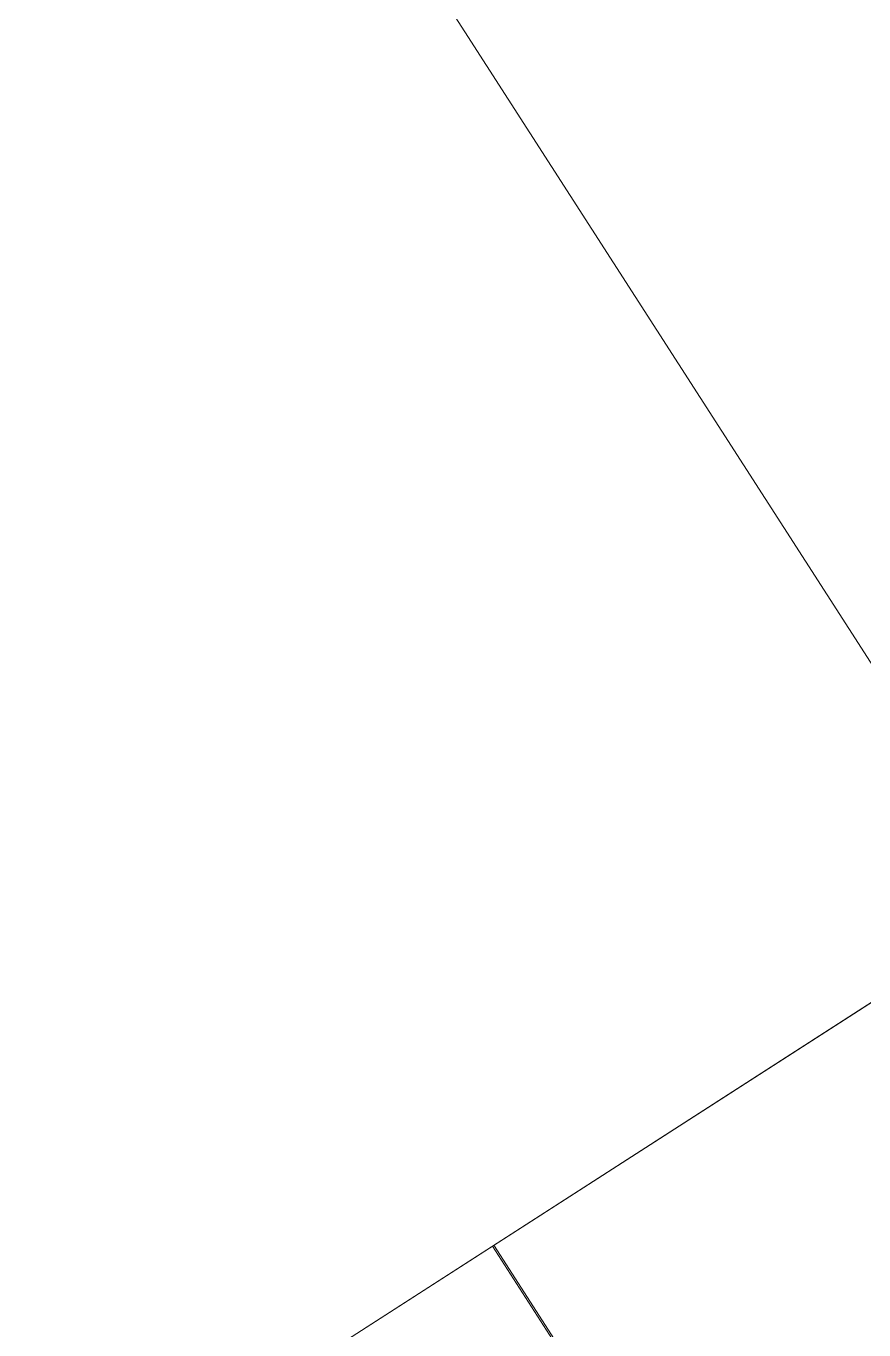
# Model space of a CAD drawing. Header units: metres. Extents: x -71 to 881, y -503 to 661.
# Drawn here: x 189.1334 to 189.4507, y 524.6181 to 525.1118 of the extents above; entities that cross this region are included whole.
import ezdxf

# ---------------------------------------------------------------- set-up
doc = ezdxf.new("R2010")
doc.units = ezdxf.units.M
doc.layers.add('07. Mobiliário', color=51, linetype='Continuous', lineweight=5)

msp = doc.modelspace()

# ---------------------------------------------------------------- linework, layer by layer
at = {"layer": '07. Mobiliário'}
for p, q in [((188.71011, 524.26391), (190.90745, 525.67731)), ((189.18725, 525.28423), (189.51183, 524.77961)), ((187.31449, 523.36621), (189.51183, 524.77961)), ((189.37878, 524.54302), (189.31007, 524.64983)), ((189.39275, 524.52227), (189.31052, 524.65012))]:
    msp.add_line(p, q, dxfattribs=at)

doc.saveas('drawing.dxf')
